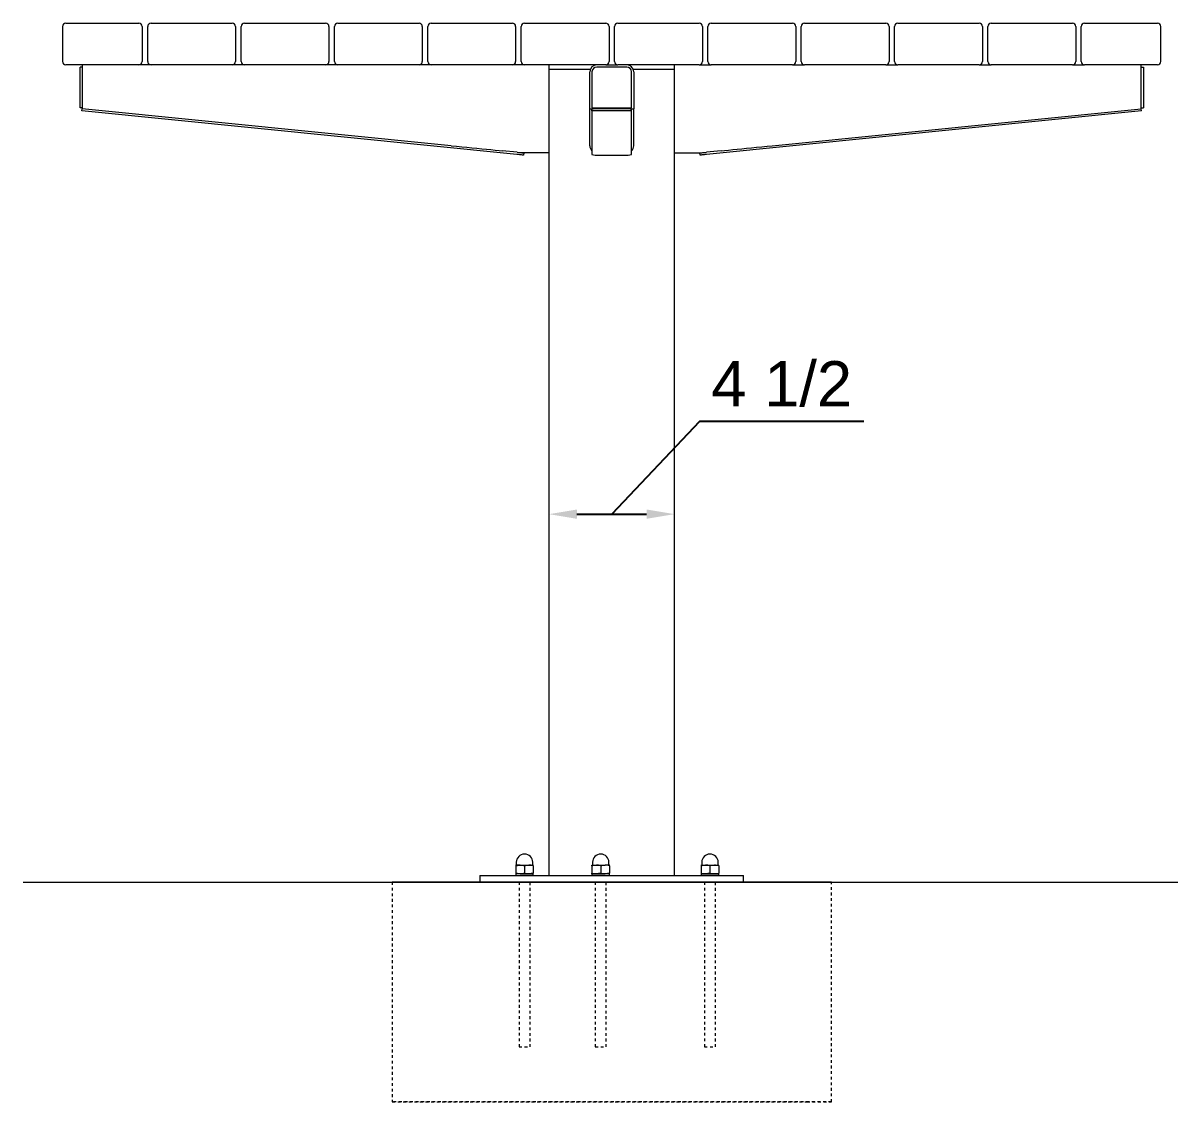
# Model space of a CAD drawing. Header units: inches. Extents: x -15 to 148, y 0 to 131.
# Drawn here: x 106.58 to 147.97, y 92.47 to 131.13 of the extents above; entities that cross this region are included whole.
import ezdxf

# ---------------------------------------------------------------- set-up
doc = ezdxf.new("R2010")
doc.units = ezdxf.units.IN
doc.linetypes.add('HIDDEN', pattern=[1.905, 1.27, -0.635])
for name, color, linetype, lineweight in [('ZANO_O', 10, 'Continuous', 0), ('ZANO_R', 7, 'Continuous', 0), ('ZANO_R_przerywana', 250, 'HIDDEN', 0)]:
    doc.layers.add(name, color=color, linetype=linetype, lineweight=lineweight)
doc.styles.get("Standard").update_dxf_attribs({"font": 'arial.ttf'})
doc.dimstyles.new('amerykanie', dxfattribs={"dimtxt": 50, "dimasz": 50, "dimexe": 0.5, "dimexo": 0.5, "dimgap": 1, "dimtad": 1, "dimdec": 0, "dimzin": 0, "dimlunit": 5, "dimtxsty": 'Standard', "dimcen": 0.09, "dimclrd": 1, "dimclre": 1, "dimclrt": 1, "dimazin": 0, "dimtfac": 1, "dimtdec": 0, "dimtmove": 0, "dimatfit": 3, "dimfxl": 1, "dimtzin": 0, "dimarcsym": 1})

# ---------------------------------------------------------------- blocks, each defined once
blk = doc.blocks.new('*D368')
at = {"layer": 'ZANO_O', "color": 1, "lineweight": -2}
for p, q in [((130.818, 116.853), (127.677, 113.534)), ((136.719, 116.853), (130.818, 116.853)), ((125.427, 114.034), (125.427, 114.034)), ((129.927, 114.034), (129.927, 114.034)), ((126.427, 113.534), (128.927, 113.534))]:
    blk.add_line(p, q, dxfattribs=at)
at = {"layer": 'ZANO_O', "color": 1}
for points in [[(126.427, 113.7), (126.427, 113.367), (125.427, 113.534)], [(128.927, 113.367), (128.927, 113.7), (129.927, 113.534)]]:
    blk.add_solid(points, dxfattribs=at)
at = {"layer": 'ZANO_O', "color": 1, "insert": (133.769, 118.193), "char_height": 1.625, "attachment_point": 5}
blk.add_mtext('4 1/2', dxfattribs=at)

msp = doc.modelspace()

# ---------------------------------------------------------------- linework, layer by layer
at = {"layer": 'ZANO_R'}
for p, q in [((107.99202, 131.01385), (107.99202, 129.75401)), ((108.11013, 131.13196), (110.72824, 131.13196)), ((110.84635, 131.01385), (110.84635, 129.75401)), ((111.04321, 129.75401), (111.04321, 131.01385)), ((111.16131, 131.13196), (114.0747, 131.13196)), ((114.19281, 131.01385), (114.19281, 129.75401)), ((114.38966, 129.75401), (114.38966, 131.01385)), ((114.50777, 131.13196), (117.42116, 131.13196)), ((117.53927, 131.01385), (117.53927, 129.75401)), ((117.73612, 129.75401), (117.73612, 131.01385)), ((117.85423, 131.13196), (120.76761, 131.13196)), ((120.88572, 131.01385), (120.88572, 129.75401)), ((121.08257, 129.75401), (121.08257, 131.01385)), ((121.20068, 131.13196), (124.11407, 131.13196)), ((124.23218, 131.01385), (124.23218, 129.75401)), ((124.42903, 129.75401), (124.42903, 131.01385)), ((124.54714, 131.13196), (127.46053, 131.13196)), ((127.57864, 131.01385), (127.57864, 129.75401)), ((127.77549, 129.75401), (127.77549, 131.01385)), ((127.8936, 131.13196), (130.80698, 131.13196)), ((130.92509, 131.01385), (130.92509, 129.75401)), ((131.12194, 129.75401), (131.12194, 131.01385)), ((131.24005, 131.13196), (134.15344, 131.13196)), ((134.27155, 131.01385), (134.27155, 129.75401)), ((134.4684, 129.75401), (134.4684, 131.01385)), ((134.58651, 131.13196), (137.4999, 131.13196)), ((137.61801, 131.01385), (137.61801, 129.75401)), ((137.81486, 129.75401), (137.81486, 131.01385)), ((137.93297, 131.13196), (140.84635, 131.13196)), ((140.96446, 131.01385), (140.96446, 129.75401)), ((141.16131, 129.75401), (141.16131, 131.01385)), ((141.27942, 131.13196), (144.19281, 131.13196)), ((144.31092, 131.01385), (144.31092, 129.75401)), ((144.50777, 129.75401), (144.50777, 131.01385)), ((144.62588, 131.13196), (147.24399, 131.13196)), ((147.3621, 129.75401), (147.3621, 131.01385)), ((110.72824, 129.6359), (108.11013, 129.6359)), ((108.69478, 129.6359), (108.69478, 129.38393)), ((111.16131, 129.6359), (110.72824, 129.6359)), ((114.0747, 129.6359), (111.16131, 129.6359)), ((114.50777, 129.6359), (114.0747, 129.6359)), ((117.42116, 129.6359), (114.50777, 129.6359)), ((117.85423, 129.6359), (117.42116, 129.6359)), ((120.76761, 129.6359), (117.85423, 129.6359)), ((121.20068, 129.6359), (120.76761, 129.6359)), ((124.11407, 129.6359), (121.20068, 129.6359)), ((124.54714, 129.6359), (124.11407, 129.6359)), ((127.46053, 129.6359), (124.54714, 129.6359)), ((125.42706, 129.6359), (125.42706, 129.38393)), ((127.46053, 129.6359), (127.8936, 129.6359)), ((130.80698, 129.6359), (127.8936, 129.6359)), ((129.92706, 129.38393), (129.92706, 129.6359)), ((130.80698, 129.6359), (131.24005, 129.6359)), ((134.15344, 129.6359), (131.24005, 129.6359)), ((134.15344, 129.6359), (134.58651, 129.6359)), ((137.4999, 129.6359), (134.58651, 129.6359)), ((137.4999, 129.6359), (137.93297, 129.6359)), ((140.84635, 129.6359), (137.93297, 129.6359)), ((140.84635, 129.6359), (141.27942, 129.6359)), ((144.19281, 129.6359), (141.27942, 129.6359)), ((144.19281, 129.6359), (144.62588, 129.6359)), ((147.24399, 129.6359), (144.62588, 129.6359)), ((146.65934, 129.38393), (146.65934, 129.6359)), ((108.69478, 129.55716), (108.61604, 129.55716)), ((108.61604, 129.38393), (108.61604, 129.55716)), ((108.61604, 128.10046), (108.61604, 129.38393)), ((108.69478, 129.38393), (108.69478, 128.06109)), ((125.42706, 129.47842), (126.90805, 129.47842)), ((125.42706, 129.38393), (125.42706, 126.73826)), ((126.88966, 128.06109), (126.88966, 129.38393)), ((126.9684, 129.38393), (126.9684, 128.10046)), ((128.21249, 129.55716), (127.14163, 129.55716)), ((128.38572, 128.10046), (128.38572, 129.38393)), ((128.44608, 129.47842), (129.92706, 129.47842)), ((128.46446, 129.38393), (128.46446, 128.06109)), ((129.92706, 126.73826), (129.92706, 129.38393)), ((146.65934, 129.55716), (146.73808, 129.55716)), ((146.65934, 128.06109), (146.65934, 129.38393)), ((146.73808, 129.55716), (146.73808, 129.38393)), ((146.73808, 129.38393), (146.73808, 128.10046)), ((108.69478, 128.10046), (108.61604, 128.10046)), ((108.68694, 127.98274), (108.69478, 128.06109)), ((124.27847, 126.42359), (108.68694, 127.98274)), ((121.92313, 126.73826), (108.69478, 128.06109)), ((126.88966, 126.73826), (126.88966, 128.06109)), ((126.88966, 128.06109), (127.01564, 128.06109)), ((126.9684, 128.10046), (128.38572, 128.10046)), ((126.9684, 127.98274), (126.9684, 128.06109)), ((128.38572, 128.06109), (126.9684, 128.06109)), ((128.38572, 127.98274), (126.9684, 127.98274)), ((126.9684, 127.98274), (126.9684, 126.42359)), ((127.01564, 128.06109), (127.01564, 128.10046)), ((128.33848, 128.10046), (128.33848, 128.06109)), ((128.33848, 128.06109), (128.46446, 128.06109)), ((128.38572, 127.98274), (128.38572, 128.06109)), ((128.38572, 126.42359), (128.38572, 127.98274)), ((128.46446, 126.73826), (128.46446, 128.06109)), ((146.66718, 127.98274), (131.07565, 126.42359)), ((133.431, 126.73826), (146.65934, 128.06109)), ((146.65934, 128.10046), (146.73808, 128.10046)), ((146.66718, 127.98274), (146.65934, 128.06109)), ((125.42706, 126.73826), (125.42706, 126.48629)), ((129.92706, 126.48629), (129.92706, 126.73826)), ((124.28631, 126.50194), (123.75288, 126.55528)), ((125.42706, 126.48629), (124.44281, 126.48629)), ((124.52135, 126.47844), (124.51352, 126.40009)), ((125.42706, 126.48629), (125.42706, 100.58078)), ((127.20462, 126.40009), (128.1495, 126.40009)), ((129.92706, 100.58078), (129.92706, 126.48629)), ((129.92706, 126.48629), (130.91131, 126.48629)), ((130.8406, 126.40009), (130.83277, 126.47844)), ((131.60124, 126.55528), (131.06782, 126.50194)), ((124.25536, 101.05716), (124.25536, 100.96858)), ((124.84591, 100.96858), (124.84591, 101.05716)), ((126.98701, 101.05716), (126.98701, 100.96858)), ((127.57756, 100.96858), (127.57756, 101.05716)), ((130.903, 101.05716), (130.903, 100.96858)), ((131.49355, 100.96858), (131.49355, 101.05716)), ((124.23567, 100.95873), (124.23567, 100.9306)), ((124.39315, 100.95873), (124.23567, 100.95873)), ((124.23567, 100.9306), (124.23567, 100.6719)), ((124.23567, 100.6719), (124.23567, 100.64377)), ((124.23567, 100.64377), (124.23567, 100.58078)), ((124.39315, 100.64377), (124.23567, 100.64377)), ((124.39315, 100.95873), (124.70811, 100.95873)), ((124.86559, 100.64377), (124.39315, 100.64377)), ((124.39315, 100.64377), (124.70811, 100.64377)), ((124.55063, 100.9306), (124.55063, 100.6719)), ((124.70811, 100.95873), (124.86559, 100.95873)), ((124.70811, 100.64377), (124.86559, 100.64377)), ((124.86559, 100.9306), (124.86559, 100.95873)), ((124.86559, 100.9306), (124.86559, 100.6719)), ((124.86559, 100.64377), (124.86559, 100.6719)), ((124.86559, 100.58078), (124.86559, 100.64377)), ((126.96732, 100.9306), (126.96732, 100.95873)), ((126.96732, 100.95873), (127.1248, 100.95873)), ((126.96732, 100.9306), (126.96732, 100.6719)), ((126.96732, 100.64377), (126.96732, 100.6719)), ((126.96732, 100.64377), (126.96732, 100.58078)), ((127.59724, 100.64377), (126.96732, 100.64377)), ((126.96732, 100.64377), (127.1248, 100.64377)), ((127.1248, 100.95873), (127.43976, 100.95873)), ((127.1248, 100.64377), (127.43976, 100.64377)), ((127.28228, 100.9306), (127.28228, 100.6719)), ((127.59724, 100.95873), (127.43976, 100.95873)), ((127.59724, 100.64377), (127.43976, 100.64377)), ((127.59724, 100.9306), (127.59724, 100.95873)), ((127.59724, 100.9306), (127.59724, 100.6719)), ((127.59724, 100.64377), (127.59724, 100.6719)), ((127.59724, 100.58078), (127.59724, 100.64377)), ((130.88331, 100.95873), (130.88331, 100.9306)), ((130.88331, 100.95873), (131.04079, 100.95873)), ((130.88331, 100.9306), (130.88331, 100.6719)), ((130.88331, 100.6719), (130.88331, 100.64377)), ((130.88331, 100.64377), (130.88331, 100.58078)), ((131.51323, 100.64377), (130.88331, 100.64377)), ((130.88331, 100.64377), (131.04079, 100.64377)), ((131.04079, 100.95873), (131.35575, 100.95873)), ((131.04079, 100.64377), (131.35575, 100.64377)), ((131.19827, 100.9306), (131.19827, 100.6719)), ((131.35575, 100.95873), (131.51323, 100.95873)), ((131.35575, 100.64377), (131.51323, 100.64377)), ((131.51323, 100.9306), (131.51323, 100.95873)), ((131.51323, 100.9306), (131.51323, 100.6719)), ((131.51323, 100.64377), (131.51323, 100.6719)), ((131.51323, 100.58078), (131.51323, 100.64377)), ((106.57552, 100.34456), (147.97199, 100.34456)), ((119.80305, 100.34456), (134.67475, 100.34456)), ((135.55108, 100.34456), (119.80305, 100.34456)), ((122.95265, 100.58078), (122.95265, 100.34456)), ((122.95265, 100.58078), (132.40147, 100.58078)), ((124.35422, 100.34456), (124.747, 100.34456)), ((127.08587, 100.34456), (127.47865, 100.34456)), ((131.00186, 100.34456), (131.39464, 100.34456)), ((132.40147, 100.34456), (132.40147, 100.58078)), ((134.67475, 100.34456), (135.55108, 100.34456))]:
    msp.add_line(p, q, dxfattribs=at)
at = {"layer": 'ZANO_R', "flags": 128}
for points in [[(121.92313, 126.73826), (122.11142, 126.71943), (122.29866, 126.7007), (122.48381, 126.68219), (122.66582, 126.66399), (122.84367, 126.64621), (123.01638, 126.62893), (123.18297, 126.61227), (123.34251, 126.59632), (123.49412, 126.58116), (123.63695, 126.56688), (123.75288, 126.55528)], [(131.60124, 126.55528), (131.71718, 126.56688), (131.86, 126.58116), (132.01161, 126.59632), (132.17116, 126.61227), (132.33775, 126.62893), (132.51045, 126.64621), (132.68831, 126.66399), (132.87032, 126.68219), (133.05546, 126.7007), (133.2427, 126.71943), (133.431, 126.73826)], [(124.51352, 126.40009), (124.509, 126.40054), (124.49563, 126.40188), (124.47391, 126.40405), (124.44468, 126.40697), (124.40906, 126.41053), (124.36842, 126.4146), (124.32433, 126.41901), (124.27847, 126.42359)], [(124.28631, 126.50194), (124.33216, 126.49736), (124.37626, 126.49295), (124.41689, 126.48888), (124.45251, 126.48532), (124.48174, 126.4824), (124.50346, 126.48022), (124.51684, 126.47889), (124.52135, 126.47844)], [(130.83277, 126.47844), (130.83729, 126.47889), (130.85066, 126.48022), (130.87238, 126.4824), (130.90161, 126.48532), (130.93723, 126.48888), (130.97787, 126.49295), (131.02196, 126.49736), (131.06782, 126.50194)], [(131.07565, 126.42359), (131.0298, 126.41901), (130.9857, 126.4146), (130.94507, 126.41053), (130.90945, 126.40697), (130.88022, 126.40405), (130.8585, 126.40188), (130.84512, 126.40054), (130.8406, 126.40009)], [(124.23567, 100.9306), (124.35262, 100.95674), (124.39315, 100.95873)], [(124.39315, 100.64377), (124.35262, 100.64577), (124.23567, 100.6719)], [(124.39315, 100.95873), (124.5137, 100.94177), (124.55063, 100.9306)], [(124.55063, 100.6719), (124.5137, 100.66074), (124.39315, 100.64377)], [(124.55063, 100.9306), (124.62779, 100.95101), (124.70811, 100.95873)], [(124.86559, 100.6719), (124.78844, 100.65149), (124.70811, 100.64377)], [(126.96732, 100.9306), (127.04447, 100.95101), (127.1248, 100.95873)], [(127.28228, 100.6719), (127.20513, 100.65149), (127.1248, 100.64377)], [(127.28228, 100.9306), (127.35944, 100.95101), (127.43976, 100.95873)], [(127.59724, 100.6719), (127.52009, 100.65149), (127.43976, 100.64377)], [(130.88331, 100.9306), (130.96047, 100.95101), (131.04079, 100.95873)], [(131.19827, 100.6719), (131.12112, 100.65149), (131.04079, 100.64377)], [(131.35575, 100.95873), (131.23521, 100.94177), (131.19827, 100.9306)], [(131.19827, 100.6719), (131.23521, 100.66074), (131.35575, 100.64377)], [(131.51323, 100.9306), (131.39629, 100.95674), (131.35575, 100.95873)], [(131.35575, 100.64377), (131.39629, 100.64577), (131.51323, 100.6719)]]:
    msp.add_lwpolyline(points, dxfattribs=at)
at = {"layer": 'ZANO_R'}
for centre, radius, start, end in [((108.11013, 131.01385), 0.11811, 90, 180), ((110.72824, 131.01385), 0.11811, 0, 90), ((111.16131, 131.01385), 0.11811, 90, 180), ((114.0747, 131.01385), 0.11811, 0, 90), ((114.50777, 131.01385), 0.11811, 90, 180), ((117.42116, 131.01385), 0.11811, 0, 90), ((117.85423, 131.01385), 0.11811, 90, 180), ((120.76761, 131.01385), 0.11811, 0, 90), ((121.20068, 131.01385), 0.11811, 90, 180), ((124.11407, 131.01385), 0.11811, 0, 90), ((124.54714, 131.01385), 0.11811, 90, 180), ((127.46053, 131.01385), 0.11811, 0, 90), ((127.8936, 131.01385), 0.11811, 90, 180), ((130.80698, 131.01385), 0.11811, 0, 90), ((131.24005, 131.01385), 0.11811, 90, 180), ((134.15344, 131.01385), 0.11811, 0, 90), ((134.58651, 131.01385), 0.11811, 90, 180), ((137.4999, 131.01385), 0.11811, 0, 90), ((137.93297, 131.01385), 0.11811, 90, 180), ((140.84635, 131.01385), 0.11811, 0, 90), ((141.27942, 131.01385), 0.11811, 90, 180), ((144.19281, 131.01385), 0.11811, 0, 90), ((144.62588, 131.01385), 0.11811, 90, 180), ((147.24399, 131.01385), 0.11811, 0, 90), ((108.11013, 129.75401), 0.11811, 180, 270), ((110.72824, 129.75401), 0.11811, 270, 0), ((111.16131, 129.75401), 0.11811, 180, 270), ((114.0747, 129.75401), 0.11811, 270, 0), ((114.50777, 129.75401), 0.11811, 180, 270), ((117.42116, 129.75401), 0.11811, 270, 0), ((117.85423, 129.75401), 0.11811, 180, 270), ((120.76761, 129.75401), 0.11811, 270, 0), ((121.20068, 129.75401), 0.11811, 180, 270), ((124.11407, 129.75401), 0.11811, 270, 0), ((124.54714, 129.75401), 0.11811, 180, 270), ((127.14163, 129.38393), 0.25197, 90, 180), ((127.46053, 129.75401), 0.11811, 270, 0), ((127.8936, 129.75401), 0.11811, 180, 270), ((128.21249, 129.38393), 0.25197, 0, 90), ((130.80698, 129.75401), 0.11811, 270, 0), ((131.24005, 129.75401), 0.11811, 180, 270), ((134.15344, 129.75401), 0.11811, 270, 0), ((134.58651, 129.75401), 0.11811, 180, 270), ((137.4999, 129.75401), 0.11811, 270, 0), ((137.93297, 129.75401), 0.11811, 180, 270), ((140.84635, 129.75401), 0.11811, 270, 0), ((141.27942, 129.75401), 0.11811, 180, 270), ((144.19281, 129.75401), 0.11811, 270, 0), ((144.62588, 129.75401), 0.11811, 180, 270), ((147.24399, 129.75401), 0.11811, 270, 0), ((127.14163, 129.38393), 0.17323, 90, 180), ((128.21249, 129.38393), 0.17323, 0, 90), ((127.14163, 126.73826), 0.25197, 180, 226.567463), ((128.21249, 126.73826), 0.25197, 313.432537, 0), ((127.14615, 127.01123), 0.61394, 253.170505, 275.465033), ((128.20797, 127.01123), 0.61394, 264.534932, 286.829531), ((124.55063, 101.05716), 0.29528, 0, 180), ((127.28228, 101.05716), 0.29528, 0, 180), ((131.19827, 101.05716), 0.29528, 0, 180), ((124.24551, 100.96858), 0.00984, 270, 0), ((124.71215, 101.12124), 0.47748, 250.228316, 269.515271), ((124.70407, 100.48127), 0.47748, 70.228296, 89.515272), ((124.85575, 100.96858), 0.00984, 180, 270), ((127.12884, 101.12124), 0.47748, 250.228297, 269.515253), ((126.97716, 100.96858), 0.00984, 270, 0), ((127.12076, 100.48127), 0.47748, 70.228295, 89.515292), ((127.4438, 101.12124), 0.47748, 250.228337, 269.51525), ((127.43572, 100.48126), 0.47749, 70.228397, 89.515227), ((127.5874, 100.96858), 0.00984, 180, 270), ((131.04483, 101.12124), 0.47748, 250.228313, 269.515311), ((130.89315, 100.96858), 0.00984, 270, 0), ((131.03675, 100.48127), 0.47748, 70.228278, 89.515272), ((131.50339, 100.96858), 0.00984, 180, 270)]:
    msp.add_arc(centre, radius, start, end, dxfattribs=at)
at = {"layer": 'ZANO_R_przerywana', "ltscale": 0.05}
for p, q in [((119.80305, 100.34456), (119.80305, 92.47054)), ((124.35378, 100.34456), (124.35378, 94.43905)), ((124.74748, 94.43905), (124.74748, 100.34456)), ((127.08543, 100.34456), (127.08543, 94.43905)), ((127.47913, 94.43905), (127.47913, 100.34456)), ((131.00142, 100.34456), (131.00142, 94.43905)), ((131.39512, 94.43905), (131.39512, 100.34456)), ((135.55108, 92.47054), (135.55108, 100.34456)), ((124.35378, 94.43905), (124.74748, 94.43905)), ((127.08543, 94.43905), (127.47913, 94.43905)), ((131.00142, 94.43905), (131.39512, 94.43905)), ((119.80305, 92.47054), (134.67475, 92.47054)), ((135.55108, 92.47054), (119.80305, 92.47054)), ((134.67475, 92.47054), (135.55108, 92.47054))]:
    msp.add_line(p, q, dxfattribs=at)

# ---------------------------------------------------------------- dimensions: what is measured, and where the dimension line sits
at = {"layer": 'ZANO_O'}
dim = msp.add_linear_dim(base=(129.92706, 113.53354), p1=(125.42706, 113.53354), p2=(129.92706, 113.53354), dimstyle='amerykanie', override={"dimtxt": 1.625, "dimasz": 1, "dimgap": 0.5, "dimdec": 4, "dimaunit": 1, "dimadec": 1, "dimtdec": 4, "dimtmove": 1, "dimfrac": 2}, dxfattribs=at)
dim.commit()
dim.dimension.update_dxf_attribs({"geometry": '*D368', "text_midpoint": (131.31849, 116.85311), "dimtype": 160})

doc.saveas('drawing.dxf')
